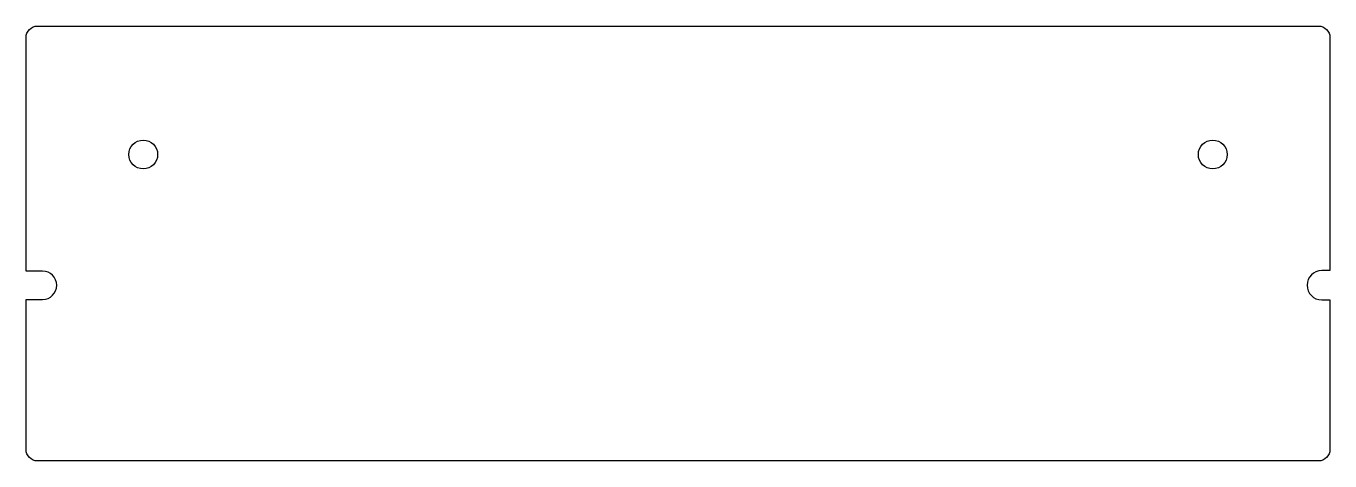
# Model space of a CAD drawing. Header units: millimetres. Extents: x 0 to 285, y -95 to 0.
import ezdxf

# ---------------------------------------------------------------- set-up
doc = ezdxf.new("R2010")
doc.units = ezdxf.units.MM
doc.layers.get('0').update_dxf_attribs({"linetype": 'CONTINUOUS'})

msp = doc.modelspace()

# ---------------------------------------------------------------- linework, layer by layer
msp.add_lwpolyline([(0, -53.525), (0, -2.5, -0.41421356), (2.5, 0), (282.5, 0, -0.41421356), (285, -2.5), (285, -53.425), (283.2, -53.425, 1), (283.2, -59.825), (285, -59.825), (285, -92.5, -0.41421356), (282.5, -95), (2.5, -95, -0.41421356), (0, -92.5), (0, -59.725), (3.6, -59.725, 1), (3.6, -53.525)], format="xyb", close=True)
for centre in [(25.6125, -28.05), (259.3875, -28.05)]:
    msp.add_circle(centre, 3.15)

doc.saveas('drawing.dxf')
